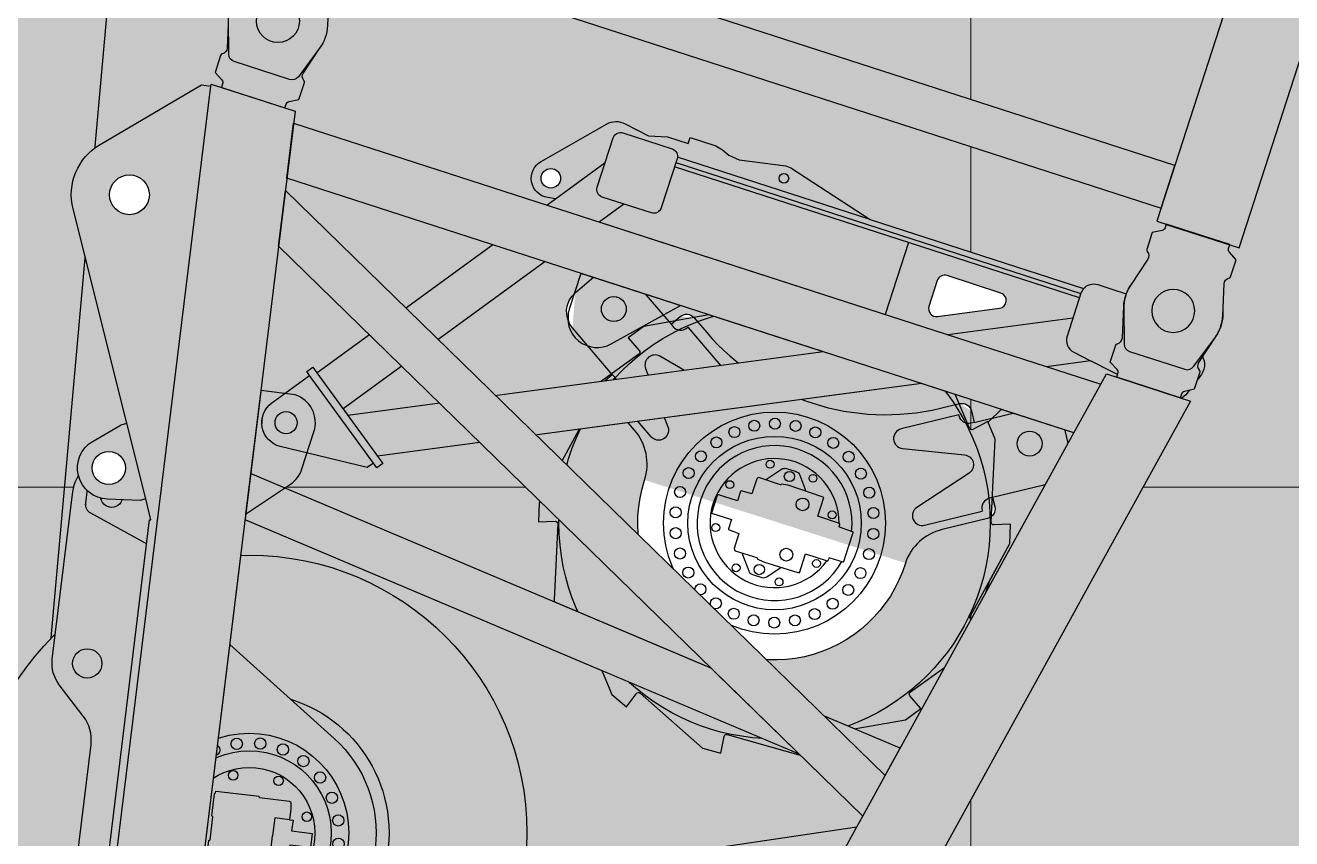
# Model space of a CAD drawing. Header units: millimetres. Extents: x -42064 to 85793, y -29289 to 164708.
# Drawn here: x 1579 to 4822, y 7100 to 9183 of the extents above; entities that cross this region are included whole.
import ezdxf

# ---------------------------------------------------------------- set-up
doc = ezdxf.new("R2010")
doc.units = ezdxf.units.MM
doc.set_wipeout_variables(frame=1)
doc.layers.add('1', color=7, linetype='Continuous')
doc.layers.add('Техника. Кран MLC650 VPC', color=250, linetype='Continuous', true_color=0x333333)
doc.layers.add('Техника. Кран MLC650 VPC Штрих', color=7, linetype='Continuous', true_color=0xed4d1d)

# ---------------------------------------------------------------- blocks, each defined once
blk = doc.blocks.new('*U87')
at = {"color": 0, "linetype": 'ByBlock', "lineweight": -2, "transparency": 16777216}
blk.add_circle((0, 0), 14.1, dxfattribs=at)
blk = doc.blocks.new('*U88')
at = {"color": 0, "linetype": 'ByBlock', "lineweight": -2, "transparency": 16777216}
for p, rotation in [((-64845.6, -63676.3), 275.9999999999989), ((-64792.7, -63671), 263.9999999999989), ((-64739.7, -63676.8), 251.999999999999), ((-64896.3, -63692.6), 287.9999999999989), ((-64689.2, -63693.5), 239.999999999999), ((-64942.5, -63719), 299.9999999999987), ((-64643.2, -63720.4), 227.999999999999), ((-64982.3, -63754.4), 311.9999999999987), ((-64603.8, -63756.2), 215.9999999999991), ((-65013.7, -63797.3), 323.9999999999987), ((-64572.8, -63799.4), 203.9999999999991), ((-65035.6, -63845.8), 335.9999999999986), ((-64551.3, -63848.1), 191.9999999999992), ((-65046.9, -63897.8), 347.9999999999987), ((-64540.5, -63900.2), 180), ((-64540.8, -63953.4), 167.9999999999993), ((-65036.4, -64003.2), 11.99999999999986), ((-64552.1, -64005.4), 155.9999999999993), ((-65014.9, -64051.9), 23.99999999999985), ((-64573.9, -64054), 143.9999999999994), ((-64983.9, -64095.1), 35.99999999999978), ((-64605.4, -64096.9), 131.9999999999994), ((-64944.5, -64130.9), 47.99999999999978), ((-64645.2, -64132.3), 119.9999999999994), ((-64898.5, -64157.7), 59.99999999999979), ((-64691.4, -64158.7), 107.9999999999996), ((-64848, -64174.4), 71.99999999999979), ((-64795, -64180.2), 83.99999999999972), ((-64742.1, -64174.9), 95.99999999999966)]:
    blk.add_blockref('*U87', p, dxfattribs=dict(at, rotation=rotation))
blk.add_blockref('*U87', (-65047.2, -63951.1), dxfattribs=at)
blk = doc.blocks.new('MLC650-20260201.113506')
at = {"color": 0, "linetype": 'ByBlock', "lineweight": -2, "transparency": 16777216}
for points in [[(359.3, 668.9), (359.3, 668.9), (325.8, 661), (299.3, 639), (285.5, 607.5), (287.2, 573.1), (304, 543.1), (307.9, 539.2), (455.7, 400.5), (455.7, 668.8)], [(416.3, -441.8), (416.3, -441.8), (394.6, -433.3), (371.5, -430.1), (348.4, -432.4), (326.3, -439.9), (55.7, -569.3), (-6.4, -569.3), (455.7, -658.5), (455.7, -462.6)]]:
    blk.add_wipeout(points, dxfattribs=at)
at = {"layer": 'Техника. Кран MLC650 VPC Штрих', "transparency": 16777216}
h = blk.add_hatch(color=256, dxfattribs=at)
h.dxf.hatch_style = 1
edge = h.paths.add_edge_path()
edge.add_line((455.7, 668.8), (359.3, 668.9))
edge.add_arc((359.2, 593.9), 75, 89.9849, 226.8119)
edge.add_line((307.9, 539.2), (455.7, 400.5))
edge.add_line((455.7, 400.5), (455.7, 668.8))
h = blk.add_hatch(color=256, dxfattribs=at)
h.dxf.hatch_style = 1
edge = h.paths.add_edge_path()
edge.add_line((455.7, -462.6), (416.3, -441.8))
edge.add_arc((369.5, -530.1), 100, 62.0777, 115.5496)
edge.add_line((326.3, -439.9), (55.7, -569.3))
edge.add_line((55.7, -569.3), (-6.4, -569.3))
edge.add_line((-6.4, -569.3), (455.7, -658.5))
edge.add_line((455.7, -658.5), (455.7, -462.6))
at = {"color": 0, "linetype": 'ByBlock', "lineweight": -2, "transparency": 16777216}
for points in [[(455.7, 668.8), (359.3, 668.9, 0.679771), (307.9, 539.2), (455.7, 400.5)], [(455.7, -462.6), (416.3, -441.8, 0.237643), (326.3, -439.9), (55.7, -569.3), (-6.4, -569.3), (455.7, -658.5)]]:
    blk.add_lwpolyline(points, format="xyb", close=True, dxfattribs=at)
blk.add_wipeout([(-313.7, -465.9), (-311.9, -463.9), (-309.5, -462.9), (-306.8, -462.9), (-304.4, -464), (-304.4, -464), (-133.2, -589.9), (-84.7, -598.6), (-80.5, -555.8), (-80.5, -555.8), (-79.7, -553.3), (-78, -551.3), (-75.6, -550.2), (-73, -550.2), (-73, -550.2), (136, -589.3), (183.4, -576.1), (168.6, -535.7), (168.6, -535.7), (168.3, -533.1), (169, -530.6), (170.6, -528.5), (173, -527.3), (173, -527.3), (378.2, -471.9), (415.2, -439.4), (384.4, -409.5), (384.4, -409.5), (382.9, -407.3), (382.4, -404.7), (383.1, -402.2), (384.7, -400.1), (384.7, -400.1), (545.5, -261.1), (564.7, -215.8), (524, -202.2), (524, -202.2), (521.7, -200.8), (520.2, -198.7), (519.6, -196.1), (520.1, -193.5), (604.8, 1.5), (602.4, 50.6), (559.8, 45.2), (559.8, 45.2), (557.2, 45.4), (554.9, 46.7), (553.2, 48.7), (552.6, 51.3), (552.6, 51.3), (544.3, 263.7), (520.8, 307), (484.8, 283.6), (484.8, 283.6), (482.3, 282.7), (479.7, 282.8), (477.3, 284), (475.6, 286), (475.6, 286), (375.9, 473.7), (336, 502.6), (313.7, 465.9), (313.7, 465.9), (311.9, 463.9), (309.5, 462.9), (306.8, 462.9), (304.4, 464), (304.4, 464), (133.2, 589.9), (84.7, 598.6), (80.5, 555.8), (80.5, 555.8), (79.7, 553.3), (78, 551.3), (75.6, 550.2), (73, 550.2), (73, 550.2), (-136, 589.3), (-183.4, 576.1), (-168.6, 535.7), (-168.6, 535.7), (-168.3, 533.1), (-169, 530.6), (-170.6, 528.5), (-173, 527.3), (-173, 527.3), (-378.2, 471.9), (-415.2, 439.4), (-384.4, 409.5), (-384.4, 409.5), (-382.9, 407.3), (-382.4, 404.7), (-383.1, 402.2), (-384.7, 400.1), (-384.7, 400.1), (-545.5, 261.1), (-564.7, 215.8), (-524, 202.2), (-524, 202.2), (-521.7, 200.8), (-520.2, 198.7), (-519.6, 196.1), (-520.1, 193.5), (-604.8, -1.5), (-602.4, -50.6), (-559.8, -45.2), (-559.8, -45.2), (-557.2, -45.4), (-554.9, -46.7), (-553.2, -48.7), (-552.6, -51.3), (-552.6, -51.3), (-544.3, -263.7), (-520.8, -307), (-484.8, -283.6), (-484.8, -283.6), (-482.3, -282.7), (-479.7, -282.8), (-477.3, -284), (-475.6, -286), (-475.6, -286), (-375.9, -473.7), (-336, -502.6)], dxfattribs=at)
at = {"layer": 'Техника. Кран MLC650 VPC Штрих', "transparency": 16777216}
h = blk.add_hatch(color=256, dxfattribs=at)
h.dxf.hatch_style = 1
edge = h.paths.add_edge_path()
edge.add_arc((2.3, 483.2), 132.7, 270.0841, 329.3224)
edge.add_line((116.4, 415.5), (178.9, 516.9))
edge.add_arc((200.5, 503.6), 25.4, 58.3758, 148.3758, ccw=False)
edge.add_line((213.8, 525.2), (234.2, 512.7))
edge.add_line((234.2, 512.7), (316.3, 646.3))
edge.add_arc((370.4, 612.9), 63.6, 58.5162, 148.3096, ccw=False)
edge.add_line((403.6, 667.1), (464, 630))
edge.add_arc((430.7, 575.9), 63.6, -31.575, 58.3761, ccw=False)
edge.add_line((484.8, 542.6), (402.7, 409))
edge.add_line((402.7, 409), (428.6, 393))
edge.add_arc((414.8, 371.3), 25.7, -30.8757, 57.6484, ccw=False)
edge.add_line((436.9, 358.1), (410.6, 315.2))
edge.add_arc((924.9, 0.9), 602.8, 148.567, 211.4376)
edge.add_line((410.6, -313.5), (436.9, -356.4))
edge.add_arc((414.8, -369.6), 25.7, -57.6484, 30.8757, ccw=False)
edge.add_line((428.6, -391.3), (402.7, -407.3))
edge.add_line((402.7, -407.3), (484.8, -540.9))
edge.add_arc((430.7, -574.2), 63.6, -58.3761, 31.575, ccw=False)
edge.add_line((464, -628.3), (403.6, -665.5))
edge.add_arc((370.4, -611.3), 63.6, 211.6904, 301.4838, ccw=False)
edge.add_line((316.4, -644.6), (234.2, -511))
edge.add_line((234.2, -511), (213.8, -523.6))
edge.add_arc((200.5, -501.9), 25.4, 211.6242, 301.6242, ccw=False)
edge.add_line((178.9, -515.2), (116.5, -413.8))
edge.add_arc((4.9, -480.5), 130, 30.8505, 89.6005)
edge.add_arc((0, 0), 350.5, 89.5887, 270.9411, ccw=False)
h = blk.add_hatch(color=256, dxfattribs=at)
h.dxf.hatch_style = 1
edge = h.paths.add_edge_path()
edge.add_arc((-308.2, -469.2), 6.4, 53.6752, 148.6177, ccw=False)
edge.add_line((-304.4, -464), (-133.2, -589.9))
edge.add_line((-133.2, -589.9), (-84.7, -598.6))
edge.add_line((-84.7, -598.6), (-80.5, -555.8))
edge.add_arc((-74.1, -556.5), 6.4, 79.3895, 174.332, ccw=False)
edge.add_line((-73, -550.2), (136, -589.3))
edge.add_line((136, -589.3), (183.4, -576.1))
edge.add_line((183.4, -576.1), (168.6, -535.7))
edge.add_arc((174.7, -533.5), 6.4, 105.1038, 200.0462, ccw=False)
edge.add_line((173, -527.3), (378.2, -471.9))
edge.add_line((378.2, -471.9), (415.2, -439.4))
edge.add_line((415.2, -439.4), (384.4, -409.5))
edge.add_arc((388.8, -404.9), 6.4, 130.8181, 225.7605, ccw=False)
edge.add_line((384.7, -400.1), (545.5, -261.1))
edge.add_line((545.5, -261.1), (564.7, -215.8))
edge.add_line((564.7, -215.8), (524, -202.2))
edge.add_arc((526, -196.1), 6.4, 156.5324, 251.4748, ccw=False)
edge.add_line((520.1, -193.5), (604.8, 1.5))
edge.add_line((604.8, 1.5), (602.4, 50.6))
edge.add_line((602.4, 50.6), (559.8, 45.2))
edge.add_arc((559, 51.6), 6.4, 182.2466, 277.1891, ccw=False)
edge.add_line((552.6, 51.3), (544.3, 263.7))
edge.add_line((544.3, 263.7), (520.8, 307))
edge.add_line((520.8, 307), (484.8, 283.6))
edge.add_arc((481.3, 289), 6.4, 207.9609, 302.9034, ccw=False)
edge.add_line((475.6, 286), (375.9, 473.7))
edge.add_line((375.9, 473.7), (336, 502.6))
edge.add_line((336, 502.6), (313.7, 465.9))
edge.add_arc((308.2, 469.2), 6.4, 233.6752, 328.6177, ccw=False)
edge.add_line((304.4, 464), (133.2, 589.9))
edge.add_line((133.2, 589.9), (84.7, 598.6))
edge.add_line((84.7, 598.6), (80.5, 555.8))
edge.add_arc((74.1, 556.5), 6.4, 259.3895, 354.332, ccw=False)
edge.add_line((73, 550.2), (-136, 589.3))
edge.add_line((-136, 589.3), (-183.4, 576.1))
edge.add_line((-183.4, 576.1), (-168.6, 535.7))
edge.add_arc((-174.7, 533.5), 6.4, -74.8962, 20.0462, ccw=False)
edge.add_line((-173, 527.3), (-378.2, 471.9))
edge.add_line((-378.2, 471.9), (-415.2, 439.4))
edge.add_line((-415.2, 439.4), (-384.4, 409.5))
edge.add_arc((-388.8, 404.9), 6.4, -49.1819, 45.7605, ccw=False)
edge.add_line((-384.7, 400.1), (-545.5, 261.1))
edge.add_line((-545.5, 261.1), (-564.7, 215.8))
edge.add_line((-564.7, 215.8), (-524, 202.2))
edge.add_arc((-526, 196.1), 6.4, -23.4676, 71.4748, ccw=False)
edge.add_line((-520.1, 193.5), (-604.8, -1.5))
edge.add_line((-604.8, -1.5), (-602.4, -50.6))
edge.add_line((-602.4, -50.6), (-559.8, -45.2))
edge.add_arc((-559, -51.6), 6.4, 2.2466, 97.1891, ccw=False)
edge.add_line((-552.6, -51.3), (-544.3, -263.7))
edge.add_line((-544.3, -263.7), (-520.8, -307))
edge.add_line((-520.8, -307), (-484.8, -283.6))
edge.add_arc((-481.3, -289), 6.4, 27.9609, 122.9034, ccw=False)
edge.add_line((-475.6, -286), (-375.9, -473.7))
edge.add_line((-375.9, -473.7), (-336, -502.6))
edge.add_line((-336, -502.6), (-313.7, -465.9))
at = {"color": 0, "linetype": 'ByBlock', "lineweight": -2, "transparency": 16777216}
for points in [[(2.5, 350.5, 0.26439), (116.4, 415.5), (178.9, 516.9, -0.414214), (213.8, 525.2), (234.2, 512.7), (316.3, 646.3, -0.413158), (403.6, 667.1), (464, 630, -0.413964), (484.8, 542.6), (402.7, 409), (428.6, 393, -0.406689), (436.9, 358.1), (410.6, 315.2, 0.28142), (410.6, -313.5), (436.9, -356.4, -0.406689), (428.6, -391.3), (402.7, -407.3), (484.8, -540.9, -0.413964), (464, -628.3), (403.6, -665.5, -0.413158), (316.4, -644.6), (234.2, -511), (213.8, -523.6, -0.414214), (178.9, -515.2), (116.5, -413.8, 0.262112), (5.8, -350.5, -1.011872), (2.5, 350.5)], [(-313.7, -465.9, -0.439711), (-304.4, -464), (-133.2, -589.9), (-84.7, -598.6), (-80.5, -555.8, -0.439711), (-73, -550.2), (136, -589.3), (183.4, -576.1), (168.6, -535.7, -0.439711), (173, -527.3), (378.2, -471.9), (415.2, -439.4), (384.4, -409.5, -0.439711), (384.7, -400.1), (545.5, -261.1), (564.7, -215.8), (524, -202.2, -0.439711), (520.1, -193.5), (604.8, 1.5), (602.4, 50.6), (559.8, 45.2, -0.439711), (552.6, 51.3), (544.3, 263.7), (520.8, 307), (484.8, 283.6, -0.439711), (475.6, 286), (375.9, 473.7), (336, 502.6), (313.7, 465.9, -0.439711), (304.4, 464), (133.2, 589.9), (84.7, 598.6), (80.5, 555.8, -0.439711), (73, 550.2), (-136, 589.3), (-183.4, 576.1), (-168.6, 535.7, -0.439711), (-173, 527.3), (-378.2, 471.9), (-415.2, 439.4), (-384.4, 409.5, -0.439711), (-384.7, 400.1), (-545.5, 261.1), (-564.7, 215.8), (-524, 202.2, -0.439711), (-520.1, 193.5), (-604.8, -1.5), (-602.4, -50.6), (-559.8, -45.2, -0.439711), (-552.6, -51.3), (-544.3, -263.7), (-520.8, -307), (-484.8, -283.6, -0.439711), (-475.6, -286), (-375.9, -473.7), (-336, -502.6)]]:
    blk.add_lwpolyline(points, format="xyb", close=True, dxfattribs=at)
for points in [[(113, 369), (192.7, 498.6)], [(113, -367.3), (192.7, -496.9)]]:
    blk.add_lwpolyline(points, dxfattribs=at)
for points in [[(234.2, 512.7), (229.7, 505.5, -0.411669), (194.7, 497.3), (192.7, 498.6)], [(402.7, 409), (398.4, 402, 0.413818), (406.7, 367), (408.9, 365.7), (329.2, 236, -0.841998), (282.7, 254.5), (315.9, 411, 0.705339), (275.2, 436.1), (150.5, 335.8, -0.840586), (113, 369)], [(0, -198.7), (38.7, -198.7, 0.430371), (40.5, -197.1), (40.9, -161.6, -0.333085), (42.6, -160.4), (48.1, -160.1, 0.455817), (50, -158.2), (50.9, -99.6), (101.4, -99.6), (101.4, -95.3), (101.8, -95.3), (102.9, -3.4), (100.5, 14.3, -0.457691), (98.1, 16), (98.8, 74, 0.325551), (93.9, 78), (53.5, 78.7), (52.1, 107), (50.1, 107.5), (25.1, 107.6), (25.1, 161.3), (-25.1, 161.3), (-25.1, 107.6), (-50.1, 107.5), (-52.1, 107), (-53.5, 78.7), (-93.9, 78, 0.325551), (-98.8, 74), (-98.1, 16, -0.457691), (-100.5, 14.3), (-102.9, -3.4), (-101.8, -95.3), (-101.4, -95.3), (-101.4, -99.6), (-50.9, -99.6), (-50, -158.2, 0.455817), (-48.1, -160.1), (-42.6, -160.4, -0.333085), (-40.9, -161.6), (-40.5, -197.1, 0.430371), (-38.7, -198.7), (0, -198.7)], [(-98.6, 56), (-136.7, 25.3, 0.227665), (-142.3, 13.6), (-142.3, -12, 0.227908), (-136.7, -23.7), (-102.4, -51.2)], [(98.6, 56), (136.7, 25.3, -0.227665), (142.3, 13.6), (142.3, -12, -0.227908), (136.7, -23.7), (102.4, -51.2)], [(402.7, -407.3), (398.4, -400.3, -0.413818), (406.7, -365.3), (409, -364), (329.2, -234.3, 0.841998), (282.8, -252.8), (315.9, -409.3, -0.705339), (275.2, -434.4), (150.5, -334.2, 0.840586), (113, -367.3)], [(234.2, -511), (229.7, -503.8, 0.411669), (194.7, -495.6), (192.7, -496.9)]]:
    blk.add_lwpolyline(points, format="xyb", dxfattribs=at)
for centre, radius in [((394.8, 560.4), 31.9), ((0, 0), 552.3), ((0, 0), 284.3), ((0, 0), 222), ((-57.3, 139.8), 10.1), ((58.4, 139.4), 10.1), ((-139.4, 58.4), 10.1), ((139.8, 57.3), 10.1), ((-125.2, 0.5), 13.1), ((125.2, 0.5), 13.1), ((-139.8, -57.3), 10.1), ((-67.6, -53.5), 16.4), ((67.6, -53.5), 16.4), ((139.4, -58.4), 10.1), ((-65.3, -134), 10.1), ((65.3, -134), 10.1), ((394.8, -558.7), 31.9)]:
    blk.add_circle(centre, radius, dxfattribs=at)
for radius, start, end in [(198.4, 281.7924, 258.2076), (165.2, 287.614, 252.386)]:
    blk.add_arc((0, 0), radius, start, end, dxfattribs=at)
blk.add_blockref('*U88', (64793.8, 63925.6), dxfattribs=at)
blk = doc.blocks.new('MLC650-20260201.114338')
at = {"color": 0, "linetype": 'ByBlock', "lineweight": -2, "transparency": 16777216}
blk.add_wipeout([(257.4, -742.4), (257.4, 461), (-399.6, 938), (-411.4, 921.8), (257.4, -477.3), (257.4, -742.4), (-487.8, 816.5), (-501.2, 798.1), (-516.6, 809.3), (-507.8, 821.4), (-524, 833.2), (-540.9, 1061.3), (-540.9, 1061.3), (-535.3, 1092.1), (-515.4, 1116.4), (-486.2, 1127.9), (-455.1, 1123.8), (-441.8, 1116.5), (-344.7, 1046), (-337.4, 1056.1), (-322, 1044.9), (-332.5, 1030.5), (279.3, 586.3), (276.2, 605.8), (276.2, 605.8), (279.8, 633.6), (297.7, 655.1), (324.3, 663.6), (351.4, 656.4), (359.3, 650.5), (501.7, 520.5), (501.7, 520.5), (509.8, 511.1), (515.2, 500), (517.8, 487.9), (517.3, 475.5), (506.2, 409), (518.9, 361.8), (518.9, 306.2), (534.7, 306.3), (534.8, 237.5), (530.7, 217.7), (522.2, 198), (519, 169.1), (541.1, 51), (540.5, 36.8), (477.3, -196.8), (477.3, -771.6), (477.3, -771.6), (485.8, -776.8), (492.4, -784.1), (496.6, -793.1), (498, -802.9), (498, -917.4), (498, -917.4), (497.7, -922), (497, -926.5), (495.7, -930.8), (493.9, -935), (493.9, -935), (410.2, -1106), (410.2, -1106), (401.5, -1117.6), (389.4, -1125.4), (375.2, -1128.4), (360.9, -1126.1), (360.9, -1126.1), (298.9, -1104.1), (287.3, -1097.7), (287.3, -966.4), (306.7, -845.5)], dxfattribs=at)
at = {"layer": 'Техника. Кран MLC650 VPC Штрих', "transparency": 16777216}
h = blk.add_hatch(color=256, dxfattribs=at)
h.dxf.hatch_style = 1
edge = h.paths.add_edge_path()
edge.add_line((306.7, -845.5), (257.4, -742.4))
edge.add_line((257.4, -742.4), (257.4, 461))
edge.add_line((257.4, 461), (-399.6, 938))
edge.add_line((-399.6, 938), (-411.4, 921.8))
edge.add_line((-411.4, 921.8), (257.4, -477.3))
edge.add_line((257.4, -477.3), (257.4, -742.4))
edge.add_line((257.4, -742.4), (-487.8, 816.5))
edge.add_line((-487.8, 816.5), (-501.2, 798.1))
edge.add_line((-501.2, 798.1), (-516.6, 809.3))
edge.add_line((-516.6, 809.3), (-507.8, 821.4))
edge.add_line((-507.8, 821.4), (-524, 833.2))
edge.add_line((-524, 833.2), (-540.9, 1061.3))
edge.add_arc((-478.6, 1065.9), 62.5, 54.0176, 184.2449, ccw=False)
edge.add_line((-441.8, 1116.5), (-344.7, 1046))
edge.add_line((-344.7, 1046), (-337.4, 1056.1))
edge.add_line((-337.4, 1056.1), (-322, 1044.9))
edge.add_line((-322, 1044.9), (-332.5, 1030.5))
edge.add_line((-332.5, 1030.5), (279.3, 586.3))
edge.add_line((279.3, 586.3), (276.2, 605.8))
edge.add_arc((325.6, 613.6), 50, 47.6071, 188.9952, ccw=False)
edge.add_line((359.3, 650.5), (501.7, 520.5))
edge.add_arc((468, 483.6), 50, -9.3801, 47.614, ccw=False)
edge.add_line((517.3, 475.5), (506.2, 409))
edge.add_line((506.2, 409), (518.9, 361.8))
edge.add_line((518.9, 361.8), (518.9, 306.2))
edge.add_line((518.9, 306.2), (534.7, 306.3))
edge.add_line((534.7, 306.3), (534.8, 237.5))
edge.add_line((534.8, 237.5), (530.7, 217.7))
edge.add_line((530.7, 217.7), (522.2, 198))
edge.add_line((522.2, 198), (519, 169.1))
edge.add_line((519, 169.1), (541.1, 51))
edge.add_line((541.1, 51), (540.5, 36.8))
edge.add_line((540.5, 36.8), (477.3, -196.8))
edge.add_line((477.3, -196.8), (477.3, -771.6))
edge.add_arc((464.1, -802.8), 33.9, -0.1627, 67.0745, ccw=False)
edge.add_line((498, -802.9), (498, -917.4))
edge.add_arc((458, -917.4), 40, 333.9009, 360, ccw=False)
edge.add_line((493.9, -935), (410.2, -1106))
edge.add_arc((374.2, -1088.4), 40, 250.5, 333.9009, ccw=False)
edge.add_line((360.9, -1126.1), (298.9, -1104.1))
edge.add_line((298.9, -1104.1), (287.3, -1097.7))
edge.add_line((287.3, -1097.7), (287.3, -966.4))
edge.add_line((287.3, -966.4), (306.7, -845.5))
edge = h.paths.add_edge_path(flags=16)
edge.add_arc((325.6, 613.6), 25, 0, 360)
edge = h.paths.add_edge_path(flags=16)
edge.add_line((293.8, -437.4), (363, -582.1))
edge.add_arc((381, -573.5), 20, 205.5535, 359.9961)
edge.add_line((401, -573.5), (401, -428.8))
edge.add_arc((381, -428.8), 20, 0.0242, 89.9902)
edge.add_line((381, -408.8), (311.8, -408.8))
edge.add_arc((311.8, -428.8), 20, 90.0016, 205.5446)
at = {"color": 0, "linetype": 'ByBlock', "lineweight": -2, "transparency": 16777216}
blk.add_lwpolyline([(306.7, -845.5), (257.4, -742.4), (257.4, 461), (-399.6, 938), (-411.4, 921.8), (257.4, -477.3), (257.4, -742.4), (-487.8, 816.5), (-501.2, 798.1), (-516.6, 809.3), (-507.8, 821.4), (-524, 833.2), (-540.9, 1061.3, -0.638466), (-441.8, 1116.5), (-344.7, 1046), (-337.4, 1056.1), (-322, 1044.9), (-332.5, 1030.5), (279.3, 586.3), (276.2, 605.8, -0.709272), (359.3, 650.5), (501.7, 520.5, -0.25394), (517.3, 475.5), (506.2, 409), (518.9, 361.8), (518.9, 306.2), (534.7, 306.3), (534.8, 237.5), (530.7, 217.7), (522.2, 198), (519, 169.1), (541.1, 51), (540.5, 36.8), (477.3, -196.8), (477.3, -771.6, -0.302095), (498, -802.9), (498, -917.4, -0.114373), (493.9, -935), (410.2, -1106, -0.380868), (360.9, -1126.1), (298.9, -1104.1), (287.3, -1097.7), (287.3, -966.4)], format="xyb", close=True, dxfattribs=at)
for points in [[(-507.8, 821.4), (-344.7, 1046)], [(-332.5, 1030.5), (-487.8, 816.5)], [(279.3, 586.3), (407, 493.6)], [(320.6, 415.1), (257.4, 461)], [(451, -768.8), (451, 321.2)], [(463, 321.2), (463, -768.8)], [(477.3, -196.8), (477.3, 321.7)], [(451, -308.8), (257.4, -308.8)], [(396.8, -768.8), (257.4, -477.3)]]:
    blk.add_lwpolyline(points, dxfattribs=at)
for points in [[(340.6, 493.6), (473, 493.6, -0.41404), (493, 473.6), (493, 341.2, -0.41404), (473, 321.2), (340.6, 321.2, -0.41404), (320.6, 341.2), (320.6, 473.6, -0.41404), (340.6, 493.6)], [(293.8, -437.4), (363, -582.1, 0.798594), (401, -573.5), (401, -428.8, 0.41404), (381, -408.8), (311.8, -408.8, 0.551705), (293.8, -437.4)], [(477.3, -771.6, 0.105636), (463.9, -768.8), (348, -768.8, 0.368959), (314.3, -797.6), (306.7, -845.5)]]:
    blk.add_lwpolyline(points, format="xyb", dxfattribs=at)
for centre, radius in [((-478.6, 1065.9), 28.4), ((325.6, 613.6), 25), ((509.2, 45.6), 12.3)]:
    blk.add_circle(centre, radius, dxfattribs=at)
blk = doc.blocks.new('*U82')
at = {"color": 0, "linetype": 'ByBlock', "lineweight": -2, "transparency": 16777216}
blk.add_circle((0, 0), 14.5, dxfattribs=at)
blk = doc.blocks.new('*U83')
at = {"color": 0, "linetype": 'ByBlock', "lineweight": -2, "transparency": 16777216}
for p, rotation in [((-66006.2, -62663.8), 180), ((-65946.3, -62660.2), 165), ((-65887.4, -62672.3), 150), ((-66063.2, -62682.8), 194.9999999999999), ((-65833.7, -62699.1), 134.9999999999999), ((-66113.4, -62715.9), 209.9999999999999), ((-65788.7, -62739), 120), ((-66153.3, -62760.8), 225), ((-65755.6, -62789.2), 105), ((-66180.2, -62814.6), 239.9999999999999), ((-65736.6, -62846.2), 89.99999999999997), ((-66192.2, -62873.4), 255), ((-66188.6, -62933.4), 269.9999999999999), ((-65733, -62906.2), 74.99999999999994), ((-65745.1, -62965), 59.99999999999994), ((-66169.6, -62990.4), 285), ((-65772, -63018.8), 44.99999999999996), ((-66136.6, -63040.6), 299.9999999999998), ((-65811.9, -63063.7), 29.99999999999998), ((-66091.6, -63080.4), 314.9999999999999), ((-65862, -63096.8), 14.99999999999994), ((-66037.9, -63107.3), 329.9999999999999), ((-65979, -63119.4), 344.9999999999999)]:
    blk.add_blockref('*U82', p, dxfattribs=dict(at, rotation=rotation))
blk.add_blockref('*U82', (-65919, -63115.8), dxfattribs=at)
blk = doc.blocks.new('*U84')
at = {"color": 0, "linetype": 'ByBlock', "lineweight": -2, "transparency": 16777216}
blk.add_circle((0, 0), 12.2, dxfattribs=at)
blk = doc.blocks.new('*U85')
at = {"color": 0, "linetype": 'ByBlock', "lineweight": -2, "transparency": 16777216}
for p, rotation in [((-66047.2, -62762.2), 225.0000000000001), ((-65932.2, -62739.8), 180), ((-65835.1, -62805.2), 135), ((-66112.6, -62859.4), 270), ((-65812.6, -62920.2), 90), ((-66090.2, -62974.4), 315.0000000000001), ((-65878, -63017.4), 45)]:
    blk.add_blockref('*U84', p, dxfattribs=dict(at, rotation=rotation))
blk.add_blockref('*U84', (-65993, -63039.8), dxfattribs=at)
blk = doc.blocks.new('MLC650-20260201.102656')
at = {"color": 0, "linetype": 'ByBlock', "lineweight": -2, "transparency": 16777216}
blk.add_wipeout([(789.3, 106.3), (765.5, 210.2), (726.4, 309.4), (673, 401.6), (606.4, 484.8), (528.1, 557.1), (439.8, 616.9), (343.7, 662.8), (241.7, 693.8), (136.2, 709.2), (29.7, 708.7), (-75.7, 692.3), (-177.3, 660.3), (-273.1, 613.5), (-360.7, 552.9), (-438.4, 479.9), (-504.2, 396), (-556.8, 303.3), (-594.9, 203.8), (-617.7, 99.7), (-624.7, -6.7), (-615.7, -112.9), (-590.9, -216.5), (-551, -315.3), (-496.7, -407.1), (-429.3, -489.6), (-350.3, -561.2), (-261.5, -620.1), (-164.9, -665.2), (-62.6, -695.2), (43, -709.7), (149.5, -708.2), (254.7, -690.8), (356.1, -657.8), (451.4, -610.1), (538.5, -548.7), (615.4, -474.9), (680.5, -390.5), (732.1, -297.3), (769.3, -197.4), (791.2, -93.1), (797.3, 0)], dxfattribs=at)
at = {"layer": 'Техника. Кран MLC650 VPC Штрих', "true_color": 0xadadad, "transparency": 16777216}
h = blk.add_hatch(color=253, dxfattribs=at)
h.dxf.hatch_style = 1
edge = h.paths.add_edge_path()
edge.add_arc((86.3, 0), 711, 0, 360)
at = {"color": 0, "linetype": 'ByBlock', "lineweight": -2, "transparency": 16777216}
for radius in [711, 358]:
    blk.add_circle((86.3, 0), radius, dxfattribs=at)
blk.add_wipeout([(-398.7, 17), (-836.4, 200.3), (-836.4, 200.3), (-869.3, 222.6), (-890.9, 256.1), (-897.7, 295.3), (-888.7, 334.1), (-865.3, 366.2), (-831.2, 386.8), (-816.7, 390.7), (-392.1, 472.7), (-392.1, 472.7), (-374.7, 474.3), (-357.4, 472.6), (-340.7, 467.5), (-325.3, 459.3), (-241.3, 403.7), (-241.3, 403.7), (-224.2, 394.6), (-205.7, 389), (-186.4, 387), (-167.1, 388.8), (-167.1, 388.8), (176.6, 455.2), (176.6, 455.2), (195.1, 460.7), (212.3, 469.7), (227.4, 481.8), (239.9, 496.6), (239.9, 496.6), (297.1, 579.5), (297.1, 579.5), (308.4, 592.9), (322, 603.8), (337.4, 611.9), (354.1, 616.8), (778.8, 698.8), (778.8, 698.8), (818.6, 698.4), (855.1, 682.6), (882.5, 653.7), (896.5, 616.4), (894.9, 576.7), (877.8, 540.7), (868, 529.4), (530, 196.3), (383, -132.7), (383, -132.7), (346.5, -194.8), (297.3, -247.3), (237.7, -287.7), (170.7, -314), (99.5, -324.9), (27.7, -319.9), (-41.3, -299.1), (-104, -263.7), (-139.8, -233.7)], dxfattribs=at)
at = {"layer": 'Техника. Кран MLC650 VPC Штрих', "transparency": 16777216}
h = blk.add_hatch(color=256, dxfattribs=at)
h.dxf.hatch_style = 1
edge = h.paths.add_edge_path()
edge.add_line((-139.8, -233.7), (-398.7, 17))
edge.add_line((-398.7, 17), (-836.4, 200.3))
edge.add_arc((-797.8, 292.5), 100, 100.9287, 247.2764, ccw=False)
edge.add_line((-816.7, 390.7), (-392.1, 472.7))
edge.add_arc((-375, 384.3), 90, 56.4584, 100.9285, ccw=False)
edge.add_line((-325.3, 459.3), (-241.3, 403.7))
edge.add_arc((-186, 487), 100, 236.4546, 280.9286)
edge.add_line((-167.1, 388.8), (176.6, 455.2))
edge.add_arc((157.6, 553.4), 100, 280.9314, 325.4054)
edge.add_line((239.9, 496.6), (297.1, 579.5))
edge.add_arc((371.2, 528.4), 90, 100.9315, 145.4016, ccw=False)
edge.add_line((354.1, 616.8), (778.8, 698.8))
edge.add_arc((797.8, 600.6), 100, -45.4165, 100.9313, ccw=False)
edge.add_line((868, 529.4), (530, 196.3))
edge.add_line((530, 196.3), (383, -132.7))
edge.add_arc((86.3, -0.2), 325, 225.9311, 335.9289, ccw=False)
edge = h.paths.add_edge_path(flags=16)
edge.add_arc((-375, 384.3), 37.5, 0, 360)
edge = h.paths.add_edge_path(flags=16)
edge.add_arc((371.2, 528.4), 37.5, 0, 360)
at = {"layer": 'Техника. Кран MLC650 VPC Штрих', "true_color": 0xadadad, "transparency": 16777216}
h = blk.add_hatch(color=253, dxfattribs=at)
h.dxf.hatch_style = 1
edge = h.paths.add_edge_path()
edge.add_arc((-375, 384.3), 37.5, 0, 360)
edge = h.paths.add_edge_path()
edge.add_arc((371.2, 528.4), 37.5, 0, 360)
at = {"color": 0, "linetype": 'ByBlock', "lineweight": -2, "transparency": 16777216}
for points in [[(-139.8, -233.7), (-398.7, 17), (-836.4, 200.3, -0.742312), (-816.7, 390.7), (-392.1, 472.7, -0.19651), (-325.3, 459.3), (-241.3, 403.7, 0.196527), (-167.1, 388.8), (176.6, 455.2, 0.196527), (239.9, 496.6), (297.1, 579.5, -0.19651), (354.1, 616.8), (778.8, 698.8, -0.742312), (868, 529.4), (530, 196.3), (383, -132.7, -0.520555)], [(98.8, -161), (88.6, -108.3), (61.7, -114.3), (59.7, -105.3), (31.9, -110.2), (16.9, -111.5, -0.381268), (12.7, -108.4), (-2.6, -32.8, 0.391257), (-4.8, -31.3), (-5.4, -31.4), (-25.9, 78.2), (-22.3, 79.2), (-19.3, 81.6), (35.9, 92.4), (38.6, 90), (97, 101.2), (98.7, 104.5), (153.9, 115.1), (157.5, 113.9), (161.2, 114.3), (183, 5), (182.4, 4.9, 0.391257), (181, 2.7), (194.9, -73.2, -0.381268), (192.2, -77.7), (177.8, -82), (150.1, -87.8), (151.6, -96.9), (124.5, -101.3), (134.6, -154.1)]]:
    blk.add_lwpolyline(points, format="xyb", close=True, dxfattribs=at)
for points in [[(59.7, -105.3), (52.5, -68), (97.7, -59.2)], [(150.1, -87.8), (143, -50.5), (97.7, -59.2)]]:
    blk.add_lwpolyline(points, dxfattribs=at)
for centre, radius in [((371.2, 528.4), 37.5), ((-375, 384.3), 37.5), ((86.3, 0), 254.9), ((86.3, 0), 209.9), ((86.3, 0), 167.6)]:
    blk.add_circle(centre, radius, dxfattribs=at)
for name in ['*U83', '*U85']:
    blk.add_blockref(name, (66048.9, 62889.8), dxfattribs=at)
for points in [[(836.6, 658), (836.6, 658), (831.7, 663.6), (825.4, 667.5), (818.2, 669.3), (810.8, 669), (810.8, 669), (760.3, 659.3), (760.3, 659.3), (753.3, 656.8), (747.4, 652.4), (743, 646.4), (740.5, 639.4), (705.4, 456), (937.5, 500.9)], [(-759, 349.8), (-759, 349.8), (-763.9, 355.4), (-770.2, 359.3), (-777.4, 361.2), (-784.8, 360.9), (-784.8, 360.9), (-835.3, 351.1), (-835.3, 351.1), (-842.3, 348.7), (-848.2, 344.2), (-852.7, 338.3), (-855.1, 331.3), (-855.1, 331.3), (-890.2, 147.9), (-658.1, 192.7)]]:
    blk.add_wipeout(points, dxfattribs=at)
at = {"layer": 'Техника. Кран MLC650 VPC Штрих', "transparency": 16777216}
h = blk.add_hatch(color=256, dxfattribs=at)
h.dxf.hatch_style = 1
edge = h.paths.add_edge_path()
edge.add_line((937.5, 500.9), (836.6, 658))
edge.add_arc((815.6, 644.5), 25, 32.686, 100.9446)
edge.add_line((810.8, 669), (760.3, 659.3))
edge.add_arc((765, 634.7), 25, 100.9155, 169.1741)
edge.add_line((740.5, 639.4), (705.4, 456))
edge.add_line((705.4, 456), (937.5, 500.9))
h = blk.add_hatch(color=256, dxfattribs=at)
h.dxf.hatch_style = 1
edge = h.paths.add_edge_path()
edge.add_line((-658.1, 192.7), (-759, 349.8))
edge.add_arc((-780, 336.3), 25, 32.686, 100.9446)
edge.add_line((-784.8, 360.9), (-835.3, 351.1))
edge.add_arc((-830.6, 326.6), 25, 100.9155, 169.1741)
edge.add_line((-855.1, 331.3), (-890.2, 147.9))
edge.add_line((-890.2, 147.9), (-658.1, 192.7))
at = {"color": 0, "linetype": 'ByBlock', "lineweight": -2, "transparency": 16777216}
for points in [[(937.5, 500.9), (836.6, 658, 0.306965), (810.8, 669), (760.3, 659.3, 0.306965), (740.5, 639.4), (705.4, 456)], [(-658.1, 192.7), (-759, 349.8, 0.306965), (-784.8, 360.9), (-835.3, 351.1, 0.306965), (-855.1, 331.3), (-890.2, 147.9)]]:
    blk.add_lwpolyline(points, format="xyb", close=True, dxfattribs=at)
for centre in [(797.8, 600.6), (-797.8, 292.5)]:
    blk.add_circle(centre, 28.4, dxfattribs=at)
blk = doc.blocks.new('MLC650-20260131.204418')
at = {"color": 0, "linetype": 'ByBlock', "lineweight": -2, "transparency": 16777216}
blk.add_wipeout([(-196, 85.5), (-196, 85.5), (-193.4, 85.8), (-191, 86.8), (-188.9, 88.4), (-187.3, 90.5), (-187.3, 90.5), (-174.3, 113), (-128.6, 113), (-128.6, 113), (-127.2, 112.7), (-125.9, 112.1), (-124.7, 111.2), (-123.9, 110), (-123.9, 110), (-123.9, 110), (-120.5, 105.9), (-116.1, 103.2), (-110.9, 102), (-105.7, 102.6), (-105.7, 102.6), (-28.1, 124.2), (-28.1, 124.2), (-12.8, 127.2), (2.8, 128), (18.4, 126.4), (33.5, 122.5), (33.5, 122.5), (119.4, 93.6), (119.4, 93.6), (124.9, 90.7), (129.2, 86.3), (132, 80.8), (133, 74.6), (133, -74.6), (133, -74.6), (132, -80.8), (129.2, -86.3), (124.9, -90.7), (119.4, -93.6), (33.5, -122.5), (33.5, -122.5), (18.4, -126.4), (2.8, -128), (-12.8, -127.2), (-28.1, -124.2), (-28.1, -124.2), (-105.7, -102.6), (-105.7, -102.6), (-110.9, -102), (-116.1, -103.2), (-120.5, -105.9), (-123.9, -110), (-123.9, -110), (-123.9, -110), (-124.7, -111.2), (-125.9, -112.1), (-127.2, -112.7), (-128.6, -113), (-128.6, -113), (-174.3, -113), (-187.3, -90.5), (-187.3, -90.5), (-188.9, -88.4), (-191, -86.8), (-193.4, -85.8), (-196, -85.5), (-196, -85.5), (-206, -85.5), (-206, 85.5)], dxfattribs=at)
at = {"layer": 'Техника. Кран MLC650 VPC Штрих', "transparency": 16777216}
h = blk.add_hatch(color=256, dxfattribs=at)
h.dxf.hatch_style = 1
edge = h.paths.add_edge_path()
edge.add_line((-206, 85.5), (-196, 85.5))
edge.add_arc((-196, 95.5), 9.99, 269.8466, 329.8265)
edge.add_line((-187.3, 90.5), (-174.3, 113))
edge.add_line((-174.3, 113), (-128.6, 113))
edge.add_arc((-129.1, 107), 6, 29.9682, 85.7088, ccw=False)
edge.add_arc((-110, 118), 16, 209.9944, 285.5419)
edge.add_line((-105.7, 102.6), (-28.1, 124.2))
edge.add_arc((0, 23), 105, 71.385, 105.5427, ccw=False)
edge.add_line((33.5, 122.5), (119.4, 93.6))
edge.add_arc((113, 74.6), 20, -0.004, 71.4068, ccw=False)
edge.add_line((133, 74.6), (133, -74.6))
edge.add_arc((113, -74.6), 20, -71.4068, 0.004, ccw=False)
edge.add_line((119.4, -93.6), (33.5, -122.5))
edge.add_arc((0, -23), 105, 254.4573, 288.615, ccw=False)
edge.add_line((-28.1, -124.2), (-105.7, -102.6))
edge.add_arc((-110, -118), 16, 74.4581, 150.0056)
edge.add_arc((-129.1, -107), 6, 274.2912, 330.0318, ccw=False)
edge.add_line((-128.6, -113), (-174.3, -113))
edge.add_line((-174.3, -113), (-187.3, -90.5))
edge.add_arc((-196, -95.5), 9.99, 30.1735, 90.1534)
edge.add_line((-196, -85.5), (-206, -85.5))
edge.add_line((-206, -85.5), (-206, 85.5))
at = {"color": 0, "linetype": 'ByBlock', "lineweight": -2, "transparency": 16777216}
blk.add_lwpolyline([(-206, 85.5), (-196, 85.5, 0.267855), (-187.3, 90.5), (-174.3, 113), (-128.6, 113, -0.248126), (-123.9, 110, 0.34212), (-105.7, 102.6), (-28.1, 124.2, -0.150155), (33.5, 122.5), (119.4, 93.6, -0.32208), (133, 74.6), (133, -74.6, -0.32208), (119.4, -93.6), (33.5, -122.5, -0.150155), (-28.1, -124.2), (-105.7, -102.6, 0.34212), (-123.9, -110, -0.248126), (-128.6, -113), (-174.3, -113), (-187.3, -90.5, 0.267855), (-196, -85.5), (-206, -85.5)], format="xyb", close=True, dxfattribs=at)
blk.add_circle((0, 0), 55, dxfattribs=at)
blk = doc.blocks.new('MLC650-20260201.114517')
at = {"color": 0, "linetype": 'ByBlock', "lineweight": -2, "transparency": 16777216}
blk.add_blockref('MLC650-20260201.102656', (3913.7, 635), dxfattribs=at)
blk.add_blockref('MLC650-20260201.113506', (5168.8, -400.8), dxfattribs=at)
blk.add_wipeout([(4881.7, 809.6), (4881.7, 809.6), (4892.1, 802.7), (4903.6, 797.6), (4915.7, 794.5), (4928.1, 793.5), (4928.1, 793.5), (5028.1, 793.5), (5028.1, 793.5), (5056.9, 799.2), (5081.2, 815.5), (5097.4, 839.8), (5103.2, 868.5), (5086.4, 955.4), (4773.4, 895)], dxfattribs=at)
blk.add_blockref('MLC650-20260201.114338', (5506.7, -197.4), dxfattribs=at)
blk.add_wipeout([(4876.5, 914.9), (4759.8, 892.4), (4606.5, -862.8), (4719.3, -884.5)], dxfattribs=at)
at = {"layer": 'Техника. Кран MLC650 VPC Штрих', "transparency": 16777216}
h = blk.add_hatch(color=256, dxfattribs=at)
h.dxf.hatch_style = 1
edge = h.paths.add_edge_path()
edge.add_line((4773.4, 895), (4881.7, 809.6))
edge.add_arc((4928.1, 868.5), 75, 231.7609, 269.9983)
edge.add_line((4928.1, 793.5), (5028.1, 793.5))
edge.add_arc((5028.1, 868.5), 75, 270, 360)
edge.add_line((5103.2, 868.5), (5086.4, 955.4))
edge.add_line((5086.4, 955.4), (4773.4, 895))
h = blk.add_hatch(color=256, dxfattribs=at)
h.dxf.hatch_style = 1
h.paths.add_polyline_path([(4719.3, -884.5), (4876.5, 914.9), (4759.8, 892.4), (4606.5, -862.8)])
at = {"color": 0, "linetype": 'ByBlock', "lineweight": -2, "transparency": 16777216}
blk.add_lwpolyline([(4719.3, -884.5), (4876.5, 914.9), (4759.8, 892.4), (4606.5, -862.8)], close=True, dxfattribs=at)
blk.add_wipeout([(5266.4, -1216.1), (5167.4, -1196.9), (1801.9, -547), (1795.9, -547), (1796.1, -545.9), (727.9, -339.6), (727.9, -339.6), (726.7, -340.5), (725.5, -341.2), (724.1, -341.8), (722.7, -342.2), (722.7, -342.2), (717.1, -342.9), (711.4, -343), (705.7, -342.6), (700.1, -341.5), (483.5, -299.7), (460, -265.5), (460, -258.5), (450, -258.5), (450, -330), (399.2, -330), (399.2, -292), (364.2, -292), (164.4, -232.1), (150, -230), (0, -230), (0, -230), (-60, -222), (-115.9, -198.7), (-163.7, -161.6), (-200.2, -113.3), (-222.8, -57.1), (-230, 3), (-221.2, 62.9), (-197.2, 118.4), (-159.5, 165.7), (-110.7, 201.6), (-54.3, 223.5), (0, 230), (150, 230), (164.4, 232.1), (364.2, 292), (399.2, 292), (399.2, 330), (450, 330), (450, 258.5), (460, 258.5), (460, 265.5), (483.5, 299.7), (700.2, 341.5), (725.3, 341.3), (727.9, 339.6), (1988.6, 583), (1985, 667.7), (1985, 667.7), (1990.9, 686.9), (2007.5, 698), (2027.4, 696.3), (2041.8, 682.5), (2082.7, 601.2), (3199.3, 816.9), (3199.3, 859.5), (3205.7, 859.5), (3205.7, 880.1), (3250.7, 880.1), (3250.7, 859.5), (3257, 859.5), (3257, 848.4), (4684.2, 1124.8), (4684.9, 1121.2), (4731.7, 1150.4), (4723.7, 1163.1), (4701, 1243.1), (4701, 1243.1), (4699.2, 1278.7), (4712.9, 1311.5), (4739.4, 1335.1), (4773.6, 1344.9), (4808.7, 1338.9), (4831.3, 1324.6), (4893.3, 1269.1), (4901.3, 1256.4), (5381, 1556.3), (5381, 1556.3), (5425, 1574.8), (5472.6, 1578.5), (5518.8, 1566.9), (5559.1, 1541.3), (5559.1, 1541.3), (5784.4, 1340.6), (5789, 1317), (5794, 1317.9), (5794, 1092.1), (1877.5, 335.7), (1559.4, -274.4), (2483.3, -452.9), (2054.2, 370), (2171.3, 392.6), (2626.6, -480.4), (2657.8, -486.5), (3291.4, 608.9), (3440, 637.5), (2776.6, -509.4), (3205.7, -592.2), (3205.7, -538.9), (3250.7, -538.9), (3250.7, -600.9), (3471.2, -643.5), (3471.2, 643.7), (3585.5, 665.6), (3585.5, -665.6), (4352.4, -813.8), (3616.7, 671.7), (3733.1, 694.2), (4493.4, -840.9), (4524.6, -847), (5452.3, 1026.2), (5593.2, 1053.3), (4641, -869.5), (5624.5, -1059.3), (5624.4, 1059.5), (5764.1, 1086.4), (5764.1, -1086.4), (5794, -1092.1), (5794, -1317.9)], dxfattribs=at)
for points in [[(4731.7, 1150.4), (4901.3, 1256.4)], [(4352.4, -813.8), (4493.4, -840.9)], [(4524.6, -847), (4641, -869.5)], [(5624.5, -1059.3), (5764.1, -1086.4)]]:
    blk.add_lwpolyline(points, dxfattribs=at)
blk.add_lwpolyline([(4773.4, 895), (4881.7, 809.6, 0.168408), (4928.1, 793.5), (5028.1, 793.5, 0.414214), (5103.2, 868.5), (5086.4, 955.4)], format="xyb", close=True, dxfattribs=at)
for centre, radius in [((5460, 1430), 51), ((4778, 1265), 42.5), ((5028.1, 868.5), 28.4), ((5563.5, 159.6), 31.9), ((5563.6, -959.6), 31.9)]:
    blk.add_circle(centre, radius, dxfattribs=at)
at = {"color": 0, "linetype": 'ByBlock', "lineweight": -2, "transparency": 16777216, "xscale": -1, "rotation": 180}
blk.add_blockref('MLC650-20260131.204418', (6000, 1205), dxfattribs=at)
at = {"color": 0, "linetype": 'ByBlock', "lineweight": -2, "transparency": 16777216}
blk.add_blockref('MLC650-20260131.204418', (6000, -1205), dxfattribs=at)
at = {"layer": 'Техника. Кран MLC650 VPC Штрих', "transparency": 16777216}
h = blk.add_hatch(color=256, dxfattribs=at)
h.dxf.hatch_style = 1
edge = h.paths.add_edge_path()
edge.add_line((5794, -1317.9), (5266.4, -1216.1))
edge.add_line((5266.4, -1216.1), (5167.4, -1196.9))
edge.add_line((5167.4, -1196.9), (1801.9, -547))
edge.add_line((1801.9, -547), (1795.9, -547))
edge.add_line((1795.9, -547), (1796.1, -545.9))
edge.add_line((1796.1, -545.9), (727.9, -339.6))
edge.add_arc((719.5, -329.4), 13.2, 284.1055, 309.5846, ccw=False)
edge.add_arc((713.1, -286.5), 56.6, 256.7443, 279.7713, ccw=False)
edge.add_line((700.1, -341.5), (483.5, -299.7))
edge.add_line((483.5, -299.7), (460, -265.5))
edge.add_line((460, -265.5), (460, -258.5))
edge.add_line((460, -258.5), (450, -258.5))
edge.add_line((450, -258.5), (450, -330))
edge.add_line((450, -330), (399.2, -330))
edge.add_line((399.2, -330), (399.2, -292))
edge.add_line((399.2, -292), (364.2, -292))
edge.add_line((364.2, -292), (164.4, -232.1))
edge.add_line((164.4, -232.1), (150, -230))
edge.add_line((150, -230), (0, -230))
edge.add_arc((0, 0), 230, 90, 270, ccw=False)
edge.add_line((0, 230), (150, 230))
edge.add_line((150, 230), (164.4, 232.1))
edge.add_line((164.4, 232.1), (364.2, 292))
edge.add_line((364.2, 292), (399.2, 292))
edge.add_line((399.2, 292), (399.2, 330))
edge.add_line((399.2, 330), (450, 330))
edge.add_line((450, 330), (450, 258.5))
edge.add_line((450, 258.5), (460, 258.5))
edge.add_line((460, 258.5), (460, 265.5))
edge.add_line((460, 265.5), (483.5, 299.7))
edge.add_line((483.5, 299.7), (700.2, 341.5))
edge.add_line((700.2, 341.5), (725.3, 341.3))
edge.add_line((725.3, 341.3), (727.9, 339.6))
edge.add_line((727.9, 339.6), (1988.6, 583))
edge.add_line((1988.6, 583), (1985, 667.7))
edge.add_arc((2015, 669), 30, 26.73, 182.3909, ccw=False)
edge.add_line((2041.8, 682.5), (2082.7, 601.2))
edge.add_line((2082.7, 601.2), (3199.3, 816.9))
edge.add_line((3199.3, 816.9), (3199.3, 859.5))
edge.add_line((3199.3, 859.5), (3205.7, 859.5))
edge.add_line((3205.7, 859.5), (3205.7, 880.1))
edge.add_line((3205.7, 880.1), (3250.7, 880.1))
edge.add_line((3250.7, 880.1), (3250.7, 859.5))
edge.add_line((3250.7, 859.5), (3257, 859.5))
edge.add_line((3257, 859.5), (3257, 848.4))
edge.add_line((3257, 848.4), (4684.2, 1124.8))
edge.add_line((4684.2, 1124.8), (4684.9, 1121.2))
edge.add_line((4684.9, 1121.2), (4731.7, 1150.4))
edge.add_line((4731.7, 1150.4), (4723.7, 1163.1))
edge.add_line((4723.7, 1163.1), (4701, 1243.1))
edge.add_arc((4778, 1265), 80, 48.1826, 195.8386, ccw=False)
edge.add_line((4831.3, 1324.6), (4893.3, 1269.1))
edge.add_line((4893.3, 1269.1), (4901.3, 1256.4))
edge.add_line((4901.3, 1256.4), (5381, 1556.3))
edge.add_arc((5460, 1430), 149, 48.3206, 122.0099, ccw=False)
edge.add_line((5559.1, 1541.3), (5784.4, 1340.6))
edge.add_line((5784.4, 1340.6), (5789, 1317))
edge.add_line((5789, 1317), (5794, 1317.9))
edge.add_line((5794, 1317.9), (5794, 1092.1))
edge.add_line((5794, 1092.1), (1877.5, 335.7))
edge.add_line((1877.5, 335.7), (1559.4, -274.4))
edge.add_line((1559.4, -274.4), (2483.3, -452.9))
edge.add_line((2483.3, -452.9), (2054.2, 370))
edge.add_line((2054.2, 370), (2171.3, 392.6))
edge.add_line((2171.3, 392.6), (2626.6, -480.4))
edge.add_line((2626.6, -480.4), (2657.8, -486.5))
edge.add_line((2657.8, -486.5), (3291.4, 608.9))
edge.add_line((3291.4, 608.9), (3440, 637.5))
edge.add_line((3440, 637.5), (2776.6, -509.4))
edge.add_line((2776.6, -509.4), (3205.7, -592.2))
edge.add_line((3205.7, -592.2), (3205.7, -538.9))
edge.add_line((3205.7, -538.9), (3250.7, -538.9))
edge.add_line((3250.7, -538.9), (3250.7, -600.9))
edge.add_line((3250.7, -600.9), (3471.2, -643.5))
edge.add_line((3471.2, -643.5), (3471.2, 643.7))
edge.add_line((3471.2, 643.7), (3585.5, 665.6))
edge.add_line((3585.5, 665.6), (3585.5, -665.6))
edge.add_line((3585.5, -665.6), (4352.4, -813.8))
edge.add_line((4352.4, -813.8), (3616.7, 671.7))
edge.add_line((3616.7, 671.7), (3733.1, 694.2))
edge.add_line((3733.1, 694.2), (4493.4, -840.9))
edge.add_line((4493.4, -840.9), (4524.6, -847))
edge.add_line((4524.6, -847), (5452.3, 1026.2))
edge.add_line((5452.3, 1026.2), (5593.2, 1053.3))
edge.add_line((5593.2, 1053.3), (4641, -869.5))
edge.add_line((4641, -869.5), (5624.5, -1059.3))
edge.add_line((5624.5, -1059.3), (5624.4, 1059.5))
edge.add_line((5624.4, 1059.5), (5764.1, 1086.4))
edge.add_line((5764.1, 1086.4), (5764.1, -1086.4))
edge.add_line((5764.1, -1086.4), (5794, -1092.1))
edge.add_line((5794, -1092.1), (5794, -1317.9))
edge = h.paths.add_edge_path(flags=16)
edge.add_arc((1142.6, 19.8), 75, 0, 360)
edge = h.paths.add_edge_path(flags=16)
edge.add_arc((4778, 1265), 42.5, 0, 360)
edge = h.paths.add_edge_path(flags=16)
edge.add_arc((5460, 1430), 51, 0, 360)
at = {"color": 0, "linetype": 'ByBlock', "lineweight": -2, "transparency": 16777216}
for points in [[(5794, -1317.9), (5266.4, -1216.1), (5167.4, -1196.9), (1801.9, -547)], [(3733.1, 694.2), (4493.4, -840.9), (4524.6, -847), (5452.3, 1026.2), (5593.2, 1053.3), (4641, -869.5), (5624.5, -1059.3), (5624.4, 1059.5), (5764.1, 1086.4), (5764.1, -1086.4), (5794, -1092.1), (5794, -1317.9)], [(3257, 828), (5789, 1317)]]:
    blk.add_lwpolyline(points, dxfattribs=at)
blk.add_lwpolyline([(3257, 848.4), (4684.2, 1124.8), (4684.9, 1121.2), (4731.7, 1150.4), (4723.7, 1163.1), (4701, 1243.1, -0.751203), (4831.3, 1324.6), (4893.3, 1269.1), (4901.3, 1256.4), (5381, 1556.3, -0.333089), (5559.1, 1541.3), (5784.4, 1340.6), (5789, 1317), (5794, 1317.9), (5794, 1092.1), (1877.5, 335.7)], format="xyb", dxfattribs=at)
blk = doc.blocks.new('MLC650-20260131.20464')
at = {"color": 0, "linetype": 'ByBlock', "lineweight": -2, "transparency": 16777216}
blk.add_wipeout([(3794, -110.9), (3794, 110.8), (206, 110.8), (206, -110.9)], dxfattribs=at)
at = {"color": 0, "linetype": 'ByBlock', "lineweight": -2, "transparency": 16777216, "xscale": -1}
blk.add_blockref('MLC650-20260131.204418', (0, 0), dxfattribs=at)
at = {"layer": 'Техника. Кран MLC650 VPC Штрих', "transparency": 16777216}
h = blk.add_hatch(color=256, dxfattribs=at)
h.dxf.hatch_style = 1
h.paths.add_polyline_path([(206, -110.9), (3794, -110.9), (3794, 110.8), (206, 110.8)])
at = {"color": 0, "linetype": 'ByBlock', "lineweight": -2, "transparency": 16777216}
blk.add_lwpolyline([(206, -110.9), (3794, -110.9), (3794, 110.8), (206, 110.8)], close=True, dxfattribs=at)
blk = doc.blocks.new('MLC650-20260131.204839')
at = {"color": 0, "linetype": 'ByBlock', "lineweight": -2, "transparency": 16777216}
blk.add_wipeout([(57.2, 1094.2), (-57.2, 1094.2), (-57.2, -1094.2), (57.2, -1094.2)], dxfattribs=at)
at = {"layer": 'Техника. Кран MLC650 VPC Штрих', "transparency": 16777216}
h = blk.add_hatch(color=256, dxfattribs=at)
h.dxf.hatch_style = 1
h.paths.add_polyline_path([(57.2, -1094.2), (57.2, 1094.2), (-57.2, 1094.2), (-57.2, -1094.2)])
at = {"color": 0, "linetype": 'ByBlock', "lineweight": -2, "transparency": 16777216}
blk.add_lwpolyline([(57.2, -1094.2), (57.2, 1094.2), (-57.2, 1094.2), (-57.2, -1094.2)], close=True, dxfattribs=at)
blk = doc.blocks.new('MLC650-20260131.205011')
at = {"color": 0, "linetype": 'ByBlock', "lineweight": -2, "transparency": 16777216}
blk.add_wipeout([(508.6, -1094.2), (385.2, -1094.2), (-508.6, 1094.2), (-385.2, 1094.2)], dxfattribs=at)
at = {"layer": 'Техника. Кран MLC650 VPC Штрих', "transparency": 16777216}
h = blk.add_hatch(color=256, dxfattribs=at)
h.dxf.hatch_style = 1
h.paths.add_polyline_path([(-385.2, 1094.2), (508.6, -1094.2), (385.2, -1094.2), (-508.6, 1094.2)])
at = {"color": 0, "linetype": 'ByBlock', "lineweight": -2, "transparency": 16777216}
blk.add_lwpolyline([(-385.2, 1094.2), (508.6, -1094.2), (385.2, -1094.2), (-508.6, 1094.2)], close=True, dxfattribs=at)
blk = doc.blocks.new('MLC650-20260131.212125')
at = {"color": 0, "linetype": 'ByBlock', "lineweight": -2, "transparency": 16777216, "xscale": -1, "rotation": 180}
blk.add_blockref('MLC650-20260131.20464', (0, 2410), dxfattribs=at)
at = {"color": 0, "linetype": 'ByBlock', "lineweight": -2, "transparency": 16777216}
blk.add_blockref('MLC650-20260131.20464', (0, 0), dxfattribs=at)
for name, p in [('MLC650-20260131.204839', (298, 1205)), ('MLC650-20260131.205011', (890.9, 1205))]:
    blk.add_blockref(name, p, dxfattribs=at)
blk = doc.blocks.new('*U326')
at = {"color": 0, "linetype": 'ByBlock', "lineweight": -2, "transparency": 16777216}
blk.add_line((1962.4, 11176.2), (1606.9, 7195.1), dxfattribs=at)
at = {"color": 0, "linetype": 'ByBlock', "lineweight": -2, "transparency": 16777216, "rotation": 72.0686863479459}
blk.add_blockref('MLC650-20260201.114517', (1525, 3114), dxfattribs=at)
blk.add_blockref('MLC650-20260131.212125', (4518.7, 8451.6), dxfattribs=at)

msp = doc.modelspace()

# ---------------------------------------------------------------- hatches: boundary and pattern name
at = {"layer": '1', "lineweight": 35, "true_color": 0xfff1c8, "transparency": 33554687}
h = msp.add_hatch(color=254, dxfattribs=at)
h.dxf.hatch_style = 1
h.paths.add_polyline_path([(85793.1, -29289.4), (-42063.7, -29289.4), (-42063.7, 164708.4), (85793.1, 164708.4)])

# ---------------------------------------------------------------- linework, layer by layer
at = {"layer": '1', "color": 9, "linetype": 'Continuous', "lineweight": 5, "true_color": 0xbababa, "transparency": 16777216}
for p, q in [((4000, 148000), (4000, -500)), ((80500, 8000), (0, 8000))]:
    msp.add_line(p, q, dxfattribs=at)

# ---------------------------------------------------------------- next in the draw order: block references
at = {"layer": 'Техника. Кран MLC650 VPC', "transparency": 16777216}
msp.add_blockref('*U326', (0, 0), dxfattribs=at)

doc.saveas('drawing.dxf')
